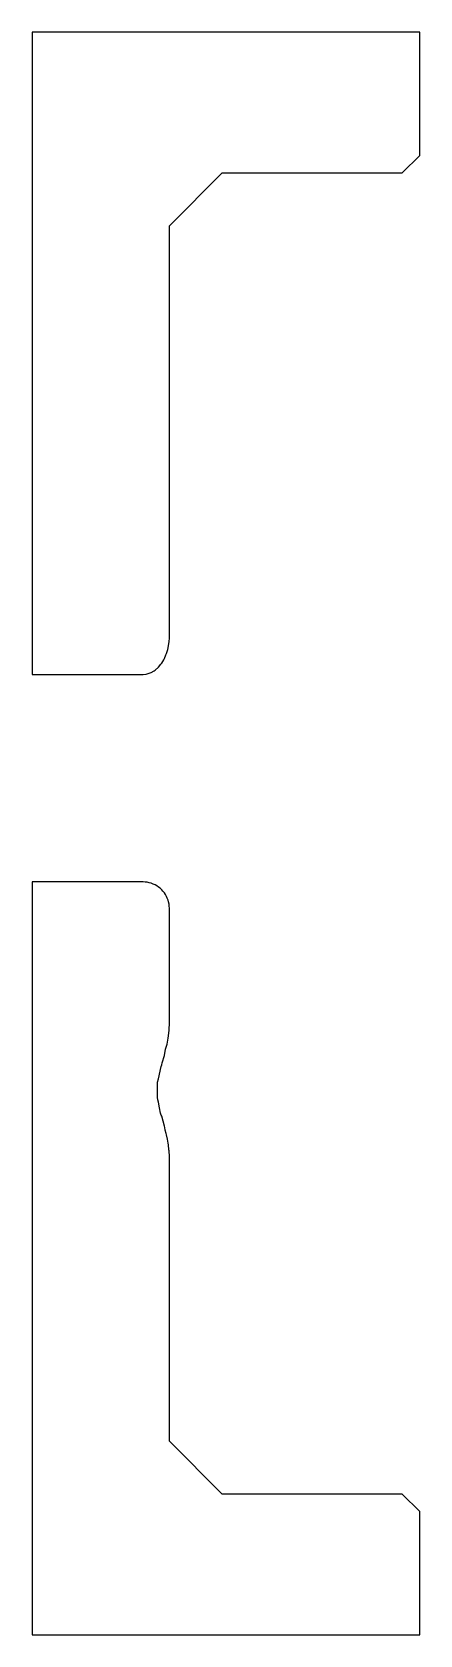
# Model space of a CAD drawing. Header units: metres. Extents: x 0 to 47.5, y 0 to 45.5.
# Drawn here: x 36.5 to 47.5, y 0 to 45.5 of the extents above.
import ezdxf

# ---------------------------------------------------------------- set-up
doc = ezdxf.new("R2010")
doc.units = ezdxf.units.M

msp = doc.modelspace()

# ---------------------------------------------------------------- linework, layer by layer
for p, q in [((47.5, 45.5), (36.5, 45.5)), ((36.5, 45.5), (36.5, 27.2643)), ((47.5, 42), (47.5, 45.5)), ((47, 41.5), (47.5, 42)), ((40.3959, 40), (41.8959, 41.5)), ((41.8959, 41.5), (47, 41.5)), ((40.3959, 28.3616), (40.3959, 40)), ((40.3867, 28.19), (40.3931, 28.3085)), ((40.3931, 28.3085), (40.3959, 28.3616)), ((40.2527, 27.7166), (40.2973, 27.8232)), ((40.2973, 27.8232), (40.3142, 27.8634)), ((40.3142, 27.8634), (40.3464, 27.9772)), ((40.3464, 27.9772), (40.3592, 28.0225)), ((40.3592, 28.0225), (40.3785, 28.1402)), ((40.3785, 28.1402), (40.3867, 28.19)), ((39.7632, 27.2778), (39.8506, 27.3085)), ((39.8506, 27.3085), (39.8777, 27.318)), ((39.8777, 27.318), (39.9602, 27.368)), ((39.9602, 27.368), (39.9864, 27.3839)), ((39.9864, 27.3839), (40.0868, 27.4738)), ((40.0868, 27.4738), (40.1535, 27.5572)), ((40.1535, 27.5572), (40.1762, 27.5857)), ((40.1762, 27.5857), (40.2325, 27.6821)), ((40.2325, 27.6821), (40.2527, 27.7166)), ((36.5, 27.2643), (39.6459, 27.2643)), ((39.6459, 27.2643), (39.7358, 27.2746)), ((39.7358, 27.2746), (39.7632, 27.2778)), ((39.6459, 21.3739), (36.5, 21.3739)), ((36.5, 21.3739), (36.5, 0)), ((39.706, 21.3692), (39.6459, 21.3739)), ((39.7632, 21.3647), (39.706, 21.3692)), ((39.8211, 21.3508), (39.7632, 21.3647)), ((39.8777, 21.3372), (39.8211, 21.3508)), ((39.9317, 21.3148), (39.8777, 21.3372)), ((39.9864, 21.2921), (39.9317, 21.3148)), ((40.035, 21.2623), (39.9864, 21.2921)), ((40.0868, 21.2306), (40.035, 21.2623)), ((40.1287, 21.1947), (40.0868, 21.2306)), ((40.1762, 21.1541), (40.1287, 21.1947)), ((40.2108, 21.1135), (40.1762, 21.1541)), ((40.2527, 21.0645), (40.2108, 21.1135)), ((40.2794, 21.0208), (40.2527, 21.0645)), ((40.3142, 20.9641), (40.2794, 21.0208)), ((40.333, 20.9186), (40.3142, 20.9641)), ((40.3592, 20.8553), (40.333, 20.9186)), ((40.3702, 20.8094), (40.3592, 20.8553)), ((40.3867, 20.7408), (40.3702, 20.8094)), ((40.3902, 20.6956), (40.3867, 20.7408)), ((40.3959, 20.6234), (40.3902, 20.6956)), ((40.3959, 17.3643), (40.3959, 20.6234)), ((40.3874, 17.1904), (40.3959, 17.3643)), ((40.3266, 16.7735), (40.3592, 16.936)), ((40.3592, 16.936), (40.3853, 17.1598)), ((40.3853, 17.1598), (40.3867, 17.1719)), ((40.3867, 17.1719), (40.3874, 17.1904)), ((40.1934, 16.2432), (40.2527, 16.4511)), ((40.2527, 16.4511), (40.288, 16.6236)), ((40.288, 16.6236), (40.3142, 16.7118)), ((40.3142, 16.7118), (40.3266, 16.7735)), ((40.0868, 15.7859), (40.1578, 16.1358)), ((40.1578, 16.1358), (40.1762, 16.183)), ((40.1762, 16.183), (40.1934, 16.2432)), ((40.0533, 15.2554), (40.0576, 15.5648)), ((40.0576, 15.5648), (40.0593, 15.6889)), ((40.0593, 15.6889), (40.0868, 15.7859)), ((40.0707, 15.1874), (40.0533, 15.2554)), ((40.0868, 15.1248), (40.0707, 15.1874)), ((40.1164, 14.9635), (40.0868, 15.1248)), ((40.1444, 14.811), (40.1164, 14.9635)), ((40.1651, 14.7553), (40.1444, 14.811)), ((40.1762, 14.7253), (40.1651, 14.7553)), ((40.2149, 14.5831), (40.1762, 14.7253)), ((40.2527, 14.4438), (40.2149, 14.5831)), ((40.2611, 14.4004), (40.2527, 14.4438)), ((40.275, 14.3289), (40.2611, 14.4004)), ((40.3025, 14.2336), (40.275, 14.3289)), ((40.3142, 14.1931), (40.3025, 14.2336)), ((40.3372, 14.0747), (40.3142, 14.1931)), ((40.3592, 13.9618), (40.3372, 14.0747)), ((40.3653, 13.908), (40.3592, 13.9618)), ((40.3806, 13.7724), (40.3653, 13.908)), ((40.3852, 13.7408), (40.3806, 13.7724)), ((40.3867, 13.7308), (40.3852, 13.7408)), ((40.3932, 13.5943), (40.3867, 13.7308)), ((40.3959, 13.5383), (40.3932, 13.5943)), ((40.3959, 5.5), (40.3959, 13.5383)), ((41.8959, 4), (40.3959, 5.5)), ((47, 4), (41.8959, 4)), ((47.5, 3.5), (47, 4)), ((47.5, 0), (47.5, 3.5)), ((36.5, 0), (47.5, 0))]:
    msp.add_line(p, q)

doc.saveas('drawing.dxf')
